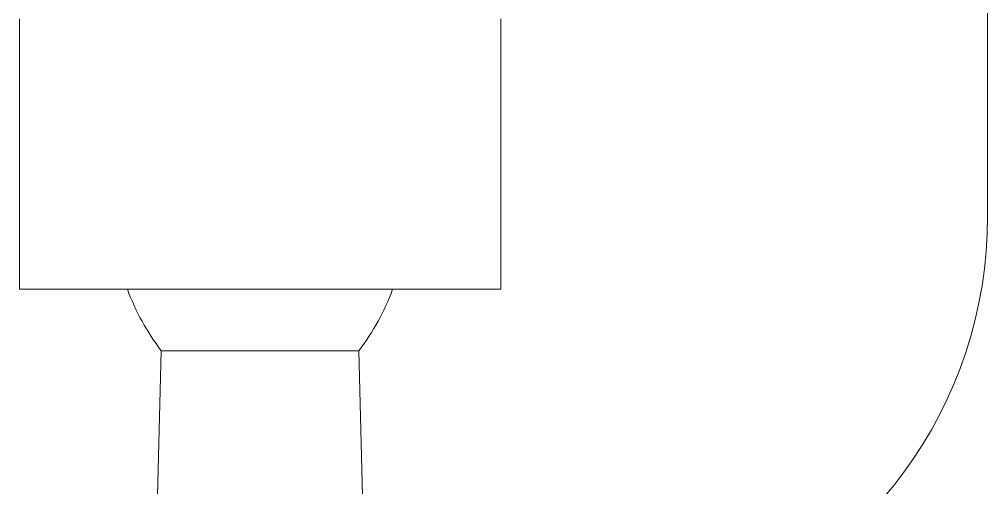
# Model space of a CAD drawing. Header units: millimetres. Extents: x 72 to 2370, y -203 to 794.
# Drawn here: x 1874.8727 to 1874.943, y 290.402 to 290.436 of the extents above; entities that cross this region are included whole.
import ezdxf

# ---------------------------------------------------------------- set-up
doc = ezdxf.new("R2010")
doc.units = ezdxf.units.MM
doc.layers.add('mobiliario', color=252, linetype='Continuous', lineweight=9)

# ---------------------------------------------------------------- blocks, each defined once
blk = doc.blocks.new('SE2')
at = {"layer": 'mobiliario'}
for q in [(128.3507127086128, 393.0225371118055), (154.1958411798507, 393.0225371118055)]:
    blk.add_line((154.1481483859375, 393.0225371118055), q, dxfattribs=at)
blk.add_arc((154.1958411798507, 385.9156171118053), 7.106919999999995, 17.55821374510212, 90, dxfattribs=at)
blk = doc.blocks.new('110-32-planta')
at = {"layer": 'mobiliario'}
for p, q in [((7.810715557537947, 4.09738078572635), (7.830363557537942, 4.09738078572635)), ((7.830363557537942, 4.062436785726351), (7.830363557537942, 4.09738078572635)), ((7.834830757537942, 4.087076785726349), (7.892936484396095, 4.088612026595303)), ((7.834830757537942, 4.072740785726348), (7.834830757537942, 4.087076785726349)), ((7.834830757537942, 4.072740785726348), (7.892936484396095, 4.071205544857396)), ((7.810715557537947, 4.062436785726351), (7.830363557537942, 4.062436785726351))]:
    blk.add_line(p, q, dxfattribs=at)
for centre, start, end in [((7.824594500488777, 4.073763482508014), 52.44424076723617, 69.90808837350905), ((7.824594500488777, 4.086054088944685), 290.091911626491, 307.5557592327635)]:
    blk.add_arc(centre, 0.0167935999999998, start, end, dxfattribs=at)

msp = doc.modelspace()

# ---------------------------------------------------------------- block references
at = {"rotation": 270}
msp.add_blockref('110-32-planta', (1870.810256379069, 298.246763881056), dxfattribs=at)
at = {"xscale": 0.0044247438065974, "yscale": 0.0044247438065974, "zscale": 0.0044247438065974, "rotation": 270}
msp.add_blockref('SE2', (1873.20396371942, 291.1039720665174), dxfattribs=at)

doc.saveas('drawing.dxf')
